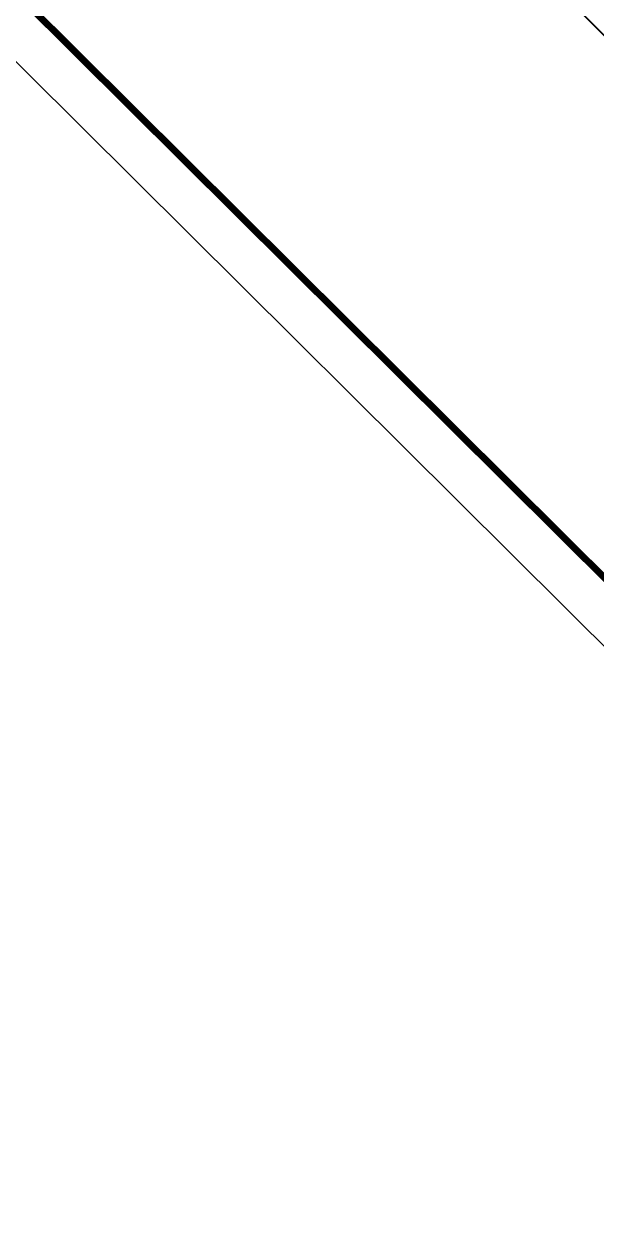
# Model space of a CAD drawing. Extents: x 517450926 to 520131079, y 3499134486 to 3500888201.
# Drawn here: x 518470698 to 518488298, y 3500259995 to 3500296820 of the extents above; entities that cross this region are included whole.
import ezdxf
from ezdxf.enums import TextEntityAlignment as Align

# ---------------------------------------------------------------- set-up
doc = ezdxf.new("R2010")
doc.units = 0
doc.header["$LTSCALE"] = 1000
doc.header["$MEASUREMENT"] = 0
doc.linetypes.add('DASHED', pattern=[0.75, 0.5, -0.25])
doc.layers.get('0').update_dxf_attribs({"linetype": 'CONTINUOUS'})
doc.layers.add('C-SHET-SHET', color=144, linetype='CONTINUOUS')
doc.layers.add('S_FLOR_ENHN', color=91, linetype='DASHED')
doc.layers.add('内框', color=8, linetype='CONTINUOUS', plot=False)
doc.styles.get("Standard").update_dxf_attribs({"font": 'Tssdeng.shx', "bigfont": 'Tssdchn.shx'})
doc.styles.add('黑体', font='simhei.ttf')

# ---------------------------------------------------------------- blocks, each defined once
blk = doc.blocks.new('THAPE_A1L2_inner')
at = {"layer": '内框'}
blk.add_lwpolyline([(0, 0), (1261, 0), (1261, 594), (0, 594)], close=True, dxfattribs=at)
at = {"layer": '内框', "const_width": 1.4}
blk.add_lwpolyline([(25, 584), (25, 10), (1251, 10), (1251, 584)], close=True, dxfattribs=at)
at = {"layer": '内框', "style": '黑体', "width": 0.7999999999999972}
blk.add_attdef('内框名称', (58.88620221386664, 599.2949663840001), '', height=8, dxfattribs=at)
blk = doc.blocks.new('SH_THAPE_A1L2')
blk.add_lwpolyline([(0, 0), (1261, 0), (1261, 594), (0, 594)], close=True)
at = {"const_width": 1.4}
blk.add_lwpolyline([(25, 584), (25, 10), (1251, 10), (1251, 584)], close=True, dxfattribs=at)
blk.add_attdef('作废标记', text='', height=400).set_placement((658, 330.5), align=Align.MIDDLE_CENTER)

msp = doc.modelspace()

# ---------------------------------------------------------------- linework, layer by layer
at = {"layer": 'S_FLOR_ENHN', "linetype": 'ByBlock', "const_width": 50}
msp.add_lwpolyline([(518492497.9764431, 3500292537.58231), (518460910.0078029, 3500323952.590466), (518466833.3945519, 3500329908.552974), (518445632.9214733, 3500350992.942387), (518452543.5181605, 3500357941.586497), (518506962.7458335, 3500303820.332272), (518500052.1492018, 3500296871.68821), (518498421.3499807, 3500298493.55797)], close=True, dxfattribs=at)

# ---------------------------------------------------------------- block references
at = {"layer": 'C-SHET-SHET', "xscale": 150, "yscale": 150, "zscale": 150, "rotation": 135.1572922948761}
msp.add_blockref('SH_THAPE_A1L2', (518609792.2772212, 3500282741.22791), dxfattribs=at)
at = {"layer": '内框', "xscale": 149.9999999999999, "yscale": 149.9999999999999, "zscale": 149.9999999999999, "rotation": 135.1572922948763}
msp.add_blockref('THAPE_A1L2_inner', (518609792.2772154, 3500282741.227907), dxfattribs=at)

doc.saveas('drawing.dxf')
